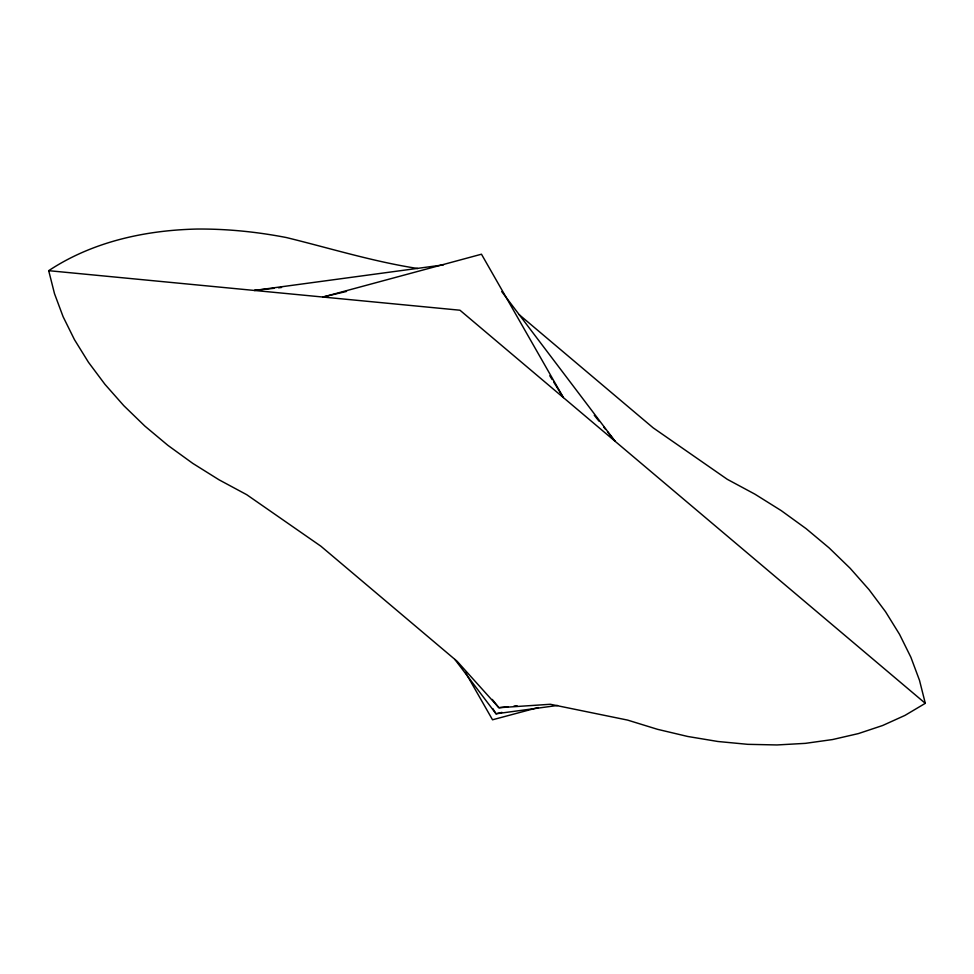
<?xml version="1.0" encoding="UTF-8"?>
<svg xmlns="http://www.w3.org/2000/svg" width="974" height="974" viewBox="0 0 974 974"><rect width="100%" height="100%" fill="white"/><g stroke="black" fill="none" stroke-linecap="round" stroke-linejoin="round"><path stroke-width="1.46" d="M519.13 314.614L653.14 427.817L727.274 479.305L754.923 494.171L781.282 510.656L806.082 528.626L829.118 547.899L850.168 568.292L869.027 589.635L885.536 611.721L899.538 634.342L910.897 657.292L919.505 680.351L925.3 703.325L904.992 715.391L882.639 725.508L858.423 733.58L832.587 739.546L805.364 743.357L776.996 744.952L747.752 744.331L717.911 741.494L687.741 736.478L657.523 729.319L627.536 720.078L550.31 704.275L498.883 707.708L457.147 661.309L320.86 546.183L246.726 494.695L219.077 479.829L192.718 463.344L167.918 445.374L144.882 426.101L123.832 405.708L104.973 384.365L88.464 362.279L74.462 339.658L63.103 316.708L54.495 293.649L48.7 270.675C92.36 241.747 145.211 230.217 197.004 229.048C226.966 228.805 256.844 231.836 286.259 237.522C330.04 248.224 373.042 261.604 417.749 268.507M538.257 707.538L492.527 719.786L465.475 672.437M346.513 291.433L322.869 297.046L481.473 254.214L563.374 397.575L553.792 382.173M501.927 712.384L496.022 713.784L454.895 659.471M443.462 264.879L254.336 290.447L273.986 288.304M557.554 705.468L496.022 713.784L492.832 708.646M278.527 287.805L281.547 287.476M507.965 706.722L498.883 707.708L492.272 699.429M514.004 706.053L517.036 705.724M48.7 270.675L459.959 310.219L925.3 703.325M594.274 415.253L598.998 421.158M603.722 427.075L605.621 429.437M607.508 431.799L615.069 441.259L501.744 291.603M549.799 375.757L552.197 379.604"/></g></svg>
